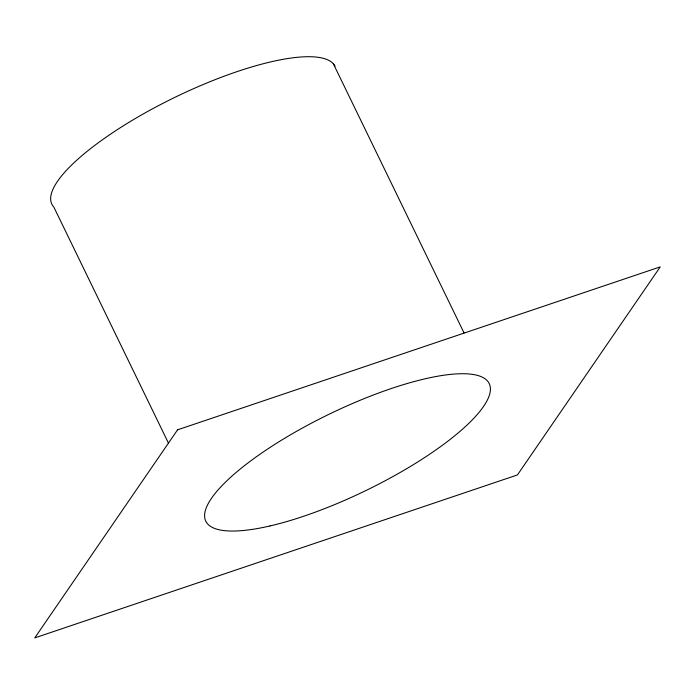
<?xml version="1.0" encoding="UTF-8"?>
<svg xmlns="http://www.w3.org/2000/svg" width="695" height="695" viewBox="0 0 695 695"><rect width="100%" height="100%" fill="white"/><g stroke="black" fill="none" stroke-linecap="round" stroke-linejoin="round"><path stroke-width="1.04" d="M333.287 63.662L464.017 332.888M168.468 443.132L53.836 207.075A157.539 42.369 -25.9 0 1 168.494 100.497A157.539 42.369 -25.9 0 1 335.068 66.138M177.564 429.831L34.75 637.906L517.436 474.937L660.25 266.871L177.564 429.831M269.955 525.959A157.539 42.369 -25.9 0 0 490.244 391.493A157.539 42.369 -25.9 0 0 282.309 439.7A157.539 42.369 -25.9 0 0 269.955 525.959"/></g></svg>
